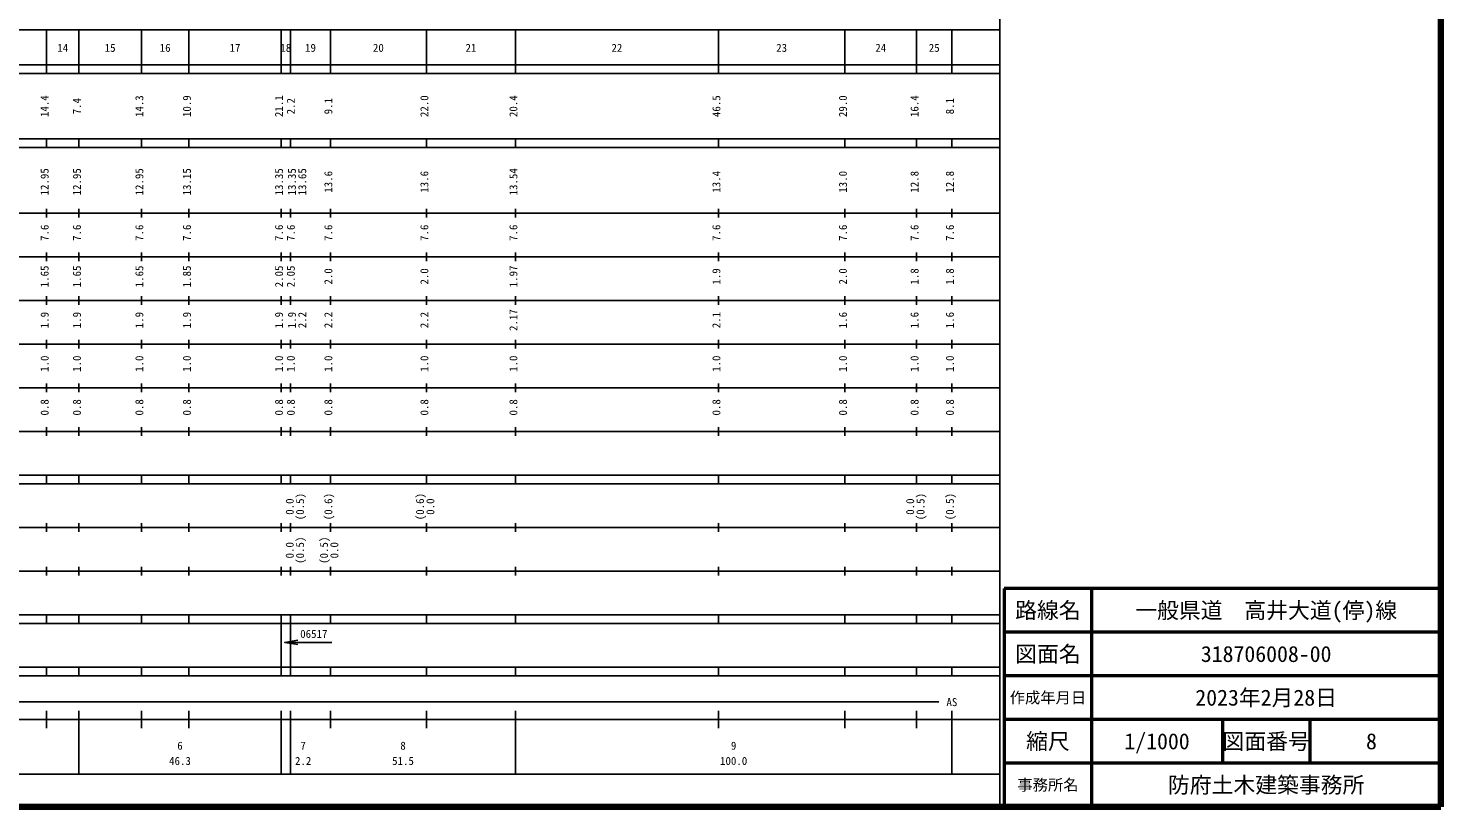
# Model space of a CAD drawing. Units: millimetres on the paper, enlarged 1000 times. Extents: x 40000 to 680000, y 20000 to 380000.
# Drawn here: x 356389 to 680000, y 20000 to 198357 of the extents above; entities that cross this region are included whole.
import ezdxf
from ezdxf.enums import TextEntityAlignment as Align

# ---------------------------------------------------------------- set-up
doc = ezdxf.new("R2010")
doc.units = ezdxf.units.MM
doc.header["$LTSCALE"] = 1000
for name, color, linetype, lineweight in [('M-TTL', 2, 'Continuous', 140), ('M-TTL-BAND', 7, 'Continuous', 25), ('M-TTL-FRAM', 2, 'Continuous', 50), ('M-TTL-LINE', 7, 'Continuous', 50)]:
    doc.layers.add(name, color=color, linetype=linetype, lineweight=lineweight)
doc.layers.add('M-TTL-TXT', color=7, linetype='Continuous')
doc.styles.add('ＭＳ ゴシック', font='')
doc.styles.get('ＭＳ ゴシック').set_extended_font_data('MS Gothic')

# ---------------------------------------------------------------- blocks, each defined once
blk = doc.blocks.new('open_arrow')
at = {"color": 0, "linetype": 'Continuous', "lineweight": -2}
blk.add_lwpolyline([(7.5, 1.25), (0, 0), (7.5, -1.25)], dxfattribs=at)

msp = doc.modelspace()

# ---------------------------------------------------------------- linework, layer by layer
at = {"layer": 'M-TTL'}
for p, q in [((680000, 20000), (680000, 380000)), ((40000, 20000), (680000, 20000))]:
    msp.add_line(p, q, dxfattribs=at)
at = {"layer": 'M-TTL-BAND'}
for p, q in [((579000, 20000), (579000, 370000)), ((68000, 198000), (579000, 198000)), ((360600, 188000), (360600, 198000)), ((368000, 188000), (368000, 198000)), ((382300, 188000), (382300, 198000)), ((393200, 188000), (393200, 198000)), ((414300, 188000), (414300, 198000)), ((416500, 188000), (416500, 198000)), ((425600, 188000), (425600, 198000)), ((447600, 188000), (447600, 198000)), ((468000, 188000), (468000, 198000)), ((514500, 188000), (514500, 198000)), ((543500, 188000), (543500, 198000)), ((559900, 188000), (559900, 198000)), ((568000, 188000), (568000, 198000)), ((40000, 190000), (579000, 190000)), ((40000, 188000), (579000, 188000)), ((40000, 173000), (579000, 173000)), ((360600, 171000), (360600, 173000)), ((368000, 171000), (368000, 173000)), ((382300, 171000), (382300, 173000)), ((393200, 171000), (393200, 173000)), ((414300, 171000), (414300, 173000)), ((416500, 171000), (416500, 173000)), ((425600, 171000), (425600, 173000)), ((447600, 171000), (447600, 173000)), ((468000, 171000), (468000, 173000)), ((514500, 171000), (514500, 173000)), ((543500, 171000), (543500, 173000)), ((559900, 171000), (559900, 173000)), ((568000, 171000), (568000, 173000)), ((40000, 171000), (579000, 171000)), ((40000, 156000), (579000, 156000)), ((360600, 155000), (360600, 157000)), ((368000, 155000), (368000, 157000)), ((382300, 155000), (382300, 157000)), ((393200, 155000), (393200, 157000)), ((414300, 155000), (414300, 157000)), ((416500, 155000), (416500, 157000)), ((425600, 155000), (425600, 157000)), ((447600, 155000), (447600, 157000)), ((468000, 155000), (468000, 157000)), ((514500, 155000), (514500, 157000)), ((543500, 155000), (543500, 157000)), ((559900, 155000), (559900, 157000)), ((568000, 155000), (568000, 157000)), ((46000, 146000), (579000, 146000)), ((360600, 145000), (360600, 147000)), ((368000, 145000), (368000, 147000)), ((382300, 145000), (382300, 147000)), ((393200, 145000), (393200, 147000)), ((414300, 145000), (414300, 147000)), ((416500, 145000), (416500, 147000)), ((425600, 145000), (425600, 147000)), ((447600, 145000), (447600, 147000)), ((468000, 145000), (468000, 147000)), ((514500, 145000), (514500, 147000)), ((543500, 145000), (543500, 147000)), ((559900, 145000), (559900, 147000)), ((568000, 145000), (568000, 147000)), ((52000, 136000), (579000, 136000)), ((360600, 135000), (360600, 137000)), ((368000, 135000), (368000, 137000)), ((382300, 135000), (382300, 137000)), ((393200, 135000), (393200, 137000)), ((414300, 135000), (414300, 137000)), ((416500, 135000), (416500, 137000)), ((425600, 135000), (425600, 137000)), ((447600, 135000), (447600, 137000)), ((468000, 135000), (468000, 137000)), ((514500, 135000), (514500, 137000)), ((543500, 135000), (543500, 137000)), ((559900, 135000), (559900, 137000)), ((568000, 135000), (568000, 137000)), ((360600, 125000), (360600, 127000)), ((368000, 125000), (368000, 127000)), ((382300, 125000), (382300, 127000)), ((393200, 125000), (393200, 127000)), ((414300, 125000), (414300, 127000)), ((416500, 125000), (416500, 127000)), ((425600, 125000), (425600, 127000)), ((447600, 125000), (447600, 127000)), ((468000, 125000), (468000, 127000)), ((514500, 125000), (514500, 127000)), ((543500, 125000), (543500, 127000)), ((559900, 125000), (559900, 127000)), ((568000, 125000), (568000, 127000)), ((46000, 126000), (579000, 126000)), ((360600, 115000), (360600, 117000)), ((368000, 115000), (368000, 117000)), ((382300, 115000), (382300, 117000)), ((393200, 115000), (393200, 117000)), ((414300, 115000), (414300, 117000)), ((416500, 115000), (416500, 117000)), ((425600, 115000), (425600, 117000)), ((447600, 115000), (447600, 117000)), ((468000, 115000), (468000, 117000)), ((514500, 115000), (514500, 117000)), ((543500, 115000), (543500, 117000)), ((559900, 115000), (559900, 117000)), ((568000, 115000), (568000, 117000)), ((52000, 116000), (579000, 116000)), ((360600, 105000), (360600, 107000)), ((368000, 105000), (368000, 107000)), ((382300, 105000), (382300, 107000)), ((393200, 105000), (393200, 107000)), ((414300, 105000), (414300, 107000)), ((416500, 105000), (416500, 107000)), ((425600, 105000), (425600, 107000)), ((447600, 105000), (447600, 107000)), ((468000, 105000), (468000, 107000)), ((514500, 105000), (514500, 107000)), ((543500, 105000), (543500, 107000)), ((559900, 105000), (559900, 107000)), ((568000, 105000), (568000, 107000)), ((46000, 106000), (579000, 106000)), ((40000, 96000), (579000, 96000)), ((40000, 94000), (579000, 94000)), ((360600, 94000), (360600, 96000)), ((368000, 94000), (368000, 96000)), ((382300, 94000), (382300, 96000)), ((393200, 94000), (393200, 96000)), ((414300, 94000), (414300, 96000)), ((416500, 94000), (416500, 96000)), ((425600, 94000), (425600, 96000)), ((447600, 94000), (447600, 96000)), ((468000, 94000), (468000, 96000)), ((514500, 94000), (514500, 96000)), ((543500, 94000), (543500, 96000)), ((559900, 94000), (559900, 96000)), ((568000, 94000), (568000, 96000)), ((360600, 83000), (360600, 85000)), ((368000, 83000), (368000, 85000)), ((382300, 83000), (382300, 85000)), ((393200, 83000), (393200, 85000)), ((414300, 83000), (414300, 85000)), ((416500, 83000), (416500, 85000)), ((425600, 83000), (425600, 85000)), ((447600, 83000), (447600, 85000)), ((468000, 83000), (468000, 85000)), ((514500, 83000), (514500, 85000)), ((543500, 83000), (543500, 85000)), ((559900, 83000), (559900, 85000)), ((568000, 83000), (568000, 85000)), ((49000, 84000), (579000, 84000)), ((360600, 73000), (360600, 75000)), ((368000, 73000), (368000, 75000)), ((382300, 73000), (382300, 75000)), ((393200, 73000), (393200, 75000)), ((414300, 73000), (414300, 75000)), ((416500, 73000), (416500, 75000)), ((425600, 73000), (425600, 75000)), ((447600, 73000), (447600, 75000)), ((468000, 73000), (468000, 75000)), ((514500, 73000), (514500, 75000)), ((543500, 73000), (543500, 75000)), ((559900, 73000), (559900, 75000)), ((568000, 73000), (568000, 75000)), ((40000, 74000), (579000, 74000)), ((40000, 64000), (579000, 64000)), ((40000, 62000), (579000, 62000)), ((360600, 62000), (360600, 64000)), ((368000, 62000), (368000, 64000)), ((382300, 62000), (382300, 64000)), ((393200, 62000), (393200, 64000)), ((414300, 62000), (414300, 64000)), ((414300, 52000), (414300, 62000)), ((416500, 62000), (416500, 64000)), ((416500, 52000), (416500, 62000)), ((425600, 62000), (425600, 64000)), ((447600, 62000), (447600, 64000)), ((468000, 62000), (468000, 64000)), ((514500, 62000), (514500, 64000)), ((543500, 62000), (543500, 64000)), ((559900, 62000), (559900, 64000)), ((568000, 62000), (568000, 64000)), ((415154, 57638), (425944, 57638)), ((40000, 52000), (579000, 52000)), ((360600, 50000), (360600, 52000)), ((368000, 50000), (368000, 52000)), ((382300, 50000), (382300, 52000)), ((393200, 50000), (393200, 52000)), ((414300, 50000), (414300, 52000)), ((416500, 50000), (416500, 52000)), ((425600, 50000), (425600, 52000)), ((447600, 50000), (447600, 52000)), ((468000, 50000), (468000, 52000)), ((514500, 50000), (514500, 52000)), ((543500, 50000), (543500, 52000)), ((559900, 50000), (559900, 52000)), ((568000, 50000), (568000, 52000)), ((40000, 50000), (579000, 50000)), ((71000, 44000), (565000, 44000)), ((40000, 40000), (579000, 40000)), ((360600, 38000), (360600, 42000)), ((368000, 27500), (368000, 42000)), ((382300, 38000), (382300, 42000)), ((393200, 38000), (393200, 42000)), ((414300, 27500), (414300, 42000)), ((416500, 27500), (416500, 42000)), ((425600, 38000), (425600, 42000)), ((447600, 38000), (447600, 42000)), ((468000, 27500), (468000, 42000)), ((514500, 38000), (514500, 42000)), ((543500, 38000), (543500, 42000)), ((559900, 38000), (559900, 42000)), ((568000, 27500), (568000, 42000)), ((68000, 27500), (579000, 27500))]:
    msp.add_line(p, q, dxfattribs=at)
at = {"layer": 'M-TTL-FRAM'}
for p, q in [((680000, 70000), (580000, 70000)), ((580000, 70000), (580000, 20000))]:
    msp.add_line(p, q, dxfattribs=at)
at = {"layer": 'M-TTL-LINE'}
for p, q in [((600000, 70000), (600000, 20000)), ((680000, 60000), (580000, 60000)), ((680000, 50000), (580000, 50000)), ((680000, 40000), (580000, 40000)), ((630000, 40000), (630000, 30000)), ((650000, 40000), (650000, 30000)), ((680000, 30000), (580000, 30000))]:
    msp.add_line(p, q, dxfattribs=at)

# ---------------------------------------------------------------- block references
at = {"layer": 'M-TTL-BAND', "xscale": 400, "yscale": 400}
msp.add_blockref('open_arrow', (415154, 57638), dxfattribs=at)

# ---------------------------------------------------------------- texts
at = {"layer": 'M-TTL-BAND', "style": 'ＭＳ ゴシック'}
for s, p in [('14', (364300, 192405)), ('15', (375150, 192405)), ('16', (387750, 192405)), ('17', (403750, 192405)), ('18', (415400, 192405)), ('19', (421050, 192405)), ('20', (436600, 192405)), ('21', (457800, 192405)), ('22', (491250, 192405)), ('23', (529000, 192405)), ('24', (551700, 192405)), ('25', (563950, 192405)), ('AS', (568000, 42500)), ('6', (391150, 32523)), ('7', (419372, 32523)), ('8', (442250, 32523)), ('9', (518000, 32523)), ('46.3', (391150, 29033)), ('2.2', (419372, 29033)), ('51.5', (442250, 29033)), ('100.0', (518000, 29033))]:
    msp.add_text(s, height=1833, dxfattribs=at).set_placement(p, align=Align.BOTTOM_CENTER)
for s, p in [('14.4', (361600, 180500)), ('7.4', (369000, 180500)), ('14.3', (383300, 180500)), ('10.9', (394200, 180500)), ('21.1', (415300, 180500)), ('2.2', (418000, 180500)), ('9.1', (426600, 180500)), ('22.0', (448600, 180500)), ('20.4', (469000, 180500)), ('46.5', (515500, 180500)), ('29.0', (544500, 180500)), ('16.4', (560900, 180500)), ('8.1', (569000, 180500)), ('12.95', (361600, 163174)), ('12.95', (369000, 163174)), ('12.95', (383300, 163174)), ('13.15', (394200, 163174)), ('13.35', (415300, 163174)), ('13.35', (418250, 163174)), ('13.65', (420620, 163174)), ('13.6', (426600, 163174)), ('13.6', (448600, 163174)), ('13.54', (469000, 163174)), ('13.4', (515500, 163174)), ('13.0', (544500, 163174)), ('12.8', (560900, 163174)), ('12.8', (569000, 163174)), ('7.6', (361600, 151500)), ('7.6', (369000, 151500)), ('7.6', (383300, 151500)), ('7.6', (394200, 151500)), ('7.6', (415300, 151500)), ('7.6', (418000, 151500)), ('7.6', (426600, 151500)), ('7.6', (448600, 151500)), ('7.6', (469000, 151500)), ('7.6', (515500, 151500)), ('7.6', (544500, 151500)), ('7.6', (560900, 151500)), ('7.6', (569000, 151500)), ('1.65', (361600, 141500)), ('1.65', (369000, 141500)), ('1.65', (383300, 141500)), ('1.85', (394200, 141500)), ('2.05', (415300, 141500)), ('2.05', (418000, 141500)), ('2.0', (426600, 141500)), ('2.0', (448600, 141500)), ('1.97', (469000, 141500)), ('1.9', (515500, 141500)), ('2.0', (544500, 141500)), ('1.8', (560900, 141500)), ('1.8', (569000, 141500)), ('1.9', (361600, 131500)), ('1.9', (369000, 131500)), ('1.9', (383300, 131500)), ('1.9', (394200, 131500)), ('1.9', (415300, 131500)), ('1.9', (418250, 131500)), ('2.2', (420620, 131500)), ('2.2', (426600, 131500)), ('2.2', (448600, 131500)), ('2.17', (469000, 131500)), ('2.1', (515500, 131500)), ('1.6', (544500, 131500)), ('1.6', (560900, 131500)), ('1.6', (569000, 131500)), ('1.0', (361600, 121500)), ('1.0', (369000, 121500)), ('1.0', (383300, 121500)), ('1.0', (394200, 121500)), ('1.0', (415300, 121500)), ('1.0', (418000, 121500)), ('1.0', (426600, 121500)), ('1.0', (448600, 121500)), ('1.0', (469000, 121500)), ('1.0', (515500, 121500)), ('1.0', (544500, 121500)), ('1.0', (560900, 121500)), ('1.0', (569000, 121500)), ('0.8', (361600, 111500)), ('0.8', (369000, 111500)), ('0.8', (383300, 111500)), ('0.8', (394200, 111500)), ('0.8', (415300, 111500)), ('0.8', (418000, 111500)), ('0.8', (426600, 111500)), ('0.8', (448600, 111500)), ('0.8', (469000, 111500)), ('0.8', (515500, 111500)), ('0.8', (544500, 111500)), ('0.8', (560900, 111500)), ('0.8', (569000, 111500)), ('(0.5)', (420120, 88764)), ('(0.6)', (426600, 88764)), ('(0.6)', (447600, 88764)), ('(0.5)', (562270, 88764)), ('(0.5)', (569000, 88764)), ('0.0', (417750, 88764)), ('0.0', (449970, 88764)), ('0.0', (559900, 88764)), ('(0.5)', (420120, 78764)), ('(0.5)', (425600, 78764)), ('0.0', (417750, 78764)), ('0.0', (427970, 78764))]:
    msp.add_text(s, height=1833, rotation=90, dxfattribs=at).set_placement(p, align=Align.BOTTOM_CENTER)
msp.add_text('06517', height=1833, dxfattribs=at).set_placement((418694, 58138), align=Align.BOTTOM_LEFT)
at = {"layer": 'M-TTL-TXT', "style": 'ＭＳ ゴシック'}
for s, height, p in [('路線名', 3666, (590000, 65000)), ('路線名', 3666, (590000, 65000)), ('一般県道\u3000高井大道(停)線', 3666, (640000, 65000)), ('図面名', 3666, (590000, 55000)), ('図面名', 3666, (590000, 55000)), ('318706008-00', 3666, (640000, 55000)), ('作成年月日', 2566, (590000, 45000)), ('作成年月日', 2566, (590000, 45000)), ('2023年2月28日', 3666, (640000, 45000)), ('縮尺', 3666, (590000, 35000)), ('縮尺', 3666, (590000, 35000)), ('1/1000', 3666, (615000, 35000)), ('図面番号', 3666, (640000, 35000)), ('図面番号', 3666, (640000, 35000)), ('8', 3666, (664125, 35000)), ('事務所名', 2566, (590000, 25000)), ('事務所名', 2566, (590000, 25000)), ('防府土木建築事務所', 3666, (640000, 25000))]:
    msp.add_text(s, height=height, dxfattribs=at).set_placement(p, align=Align.MIDDLE_CENTER)

doc.saveas('drawing.dxf')
